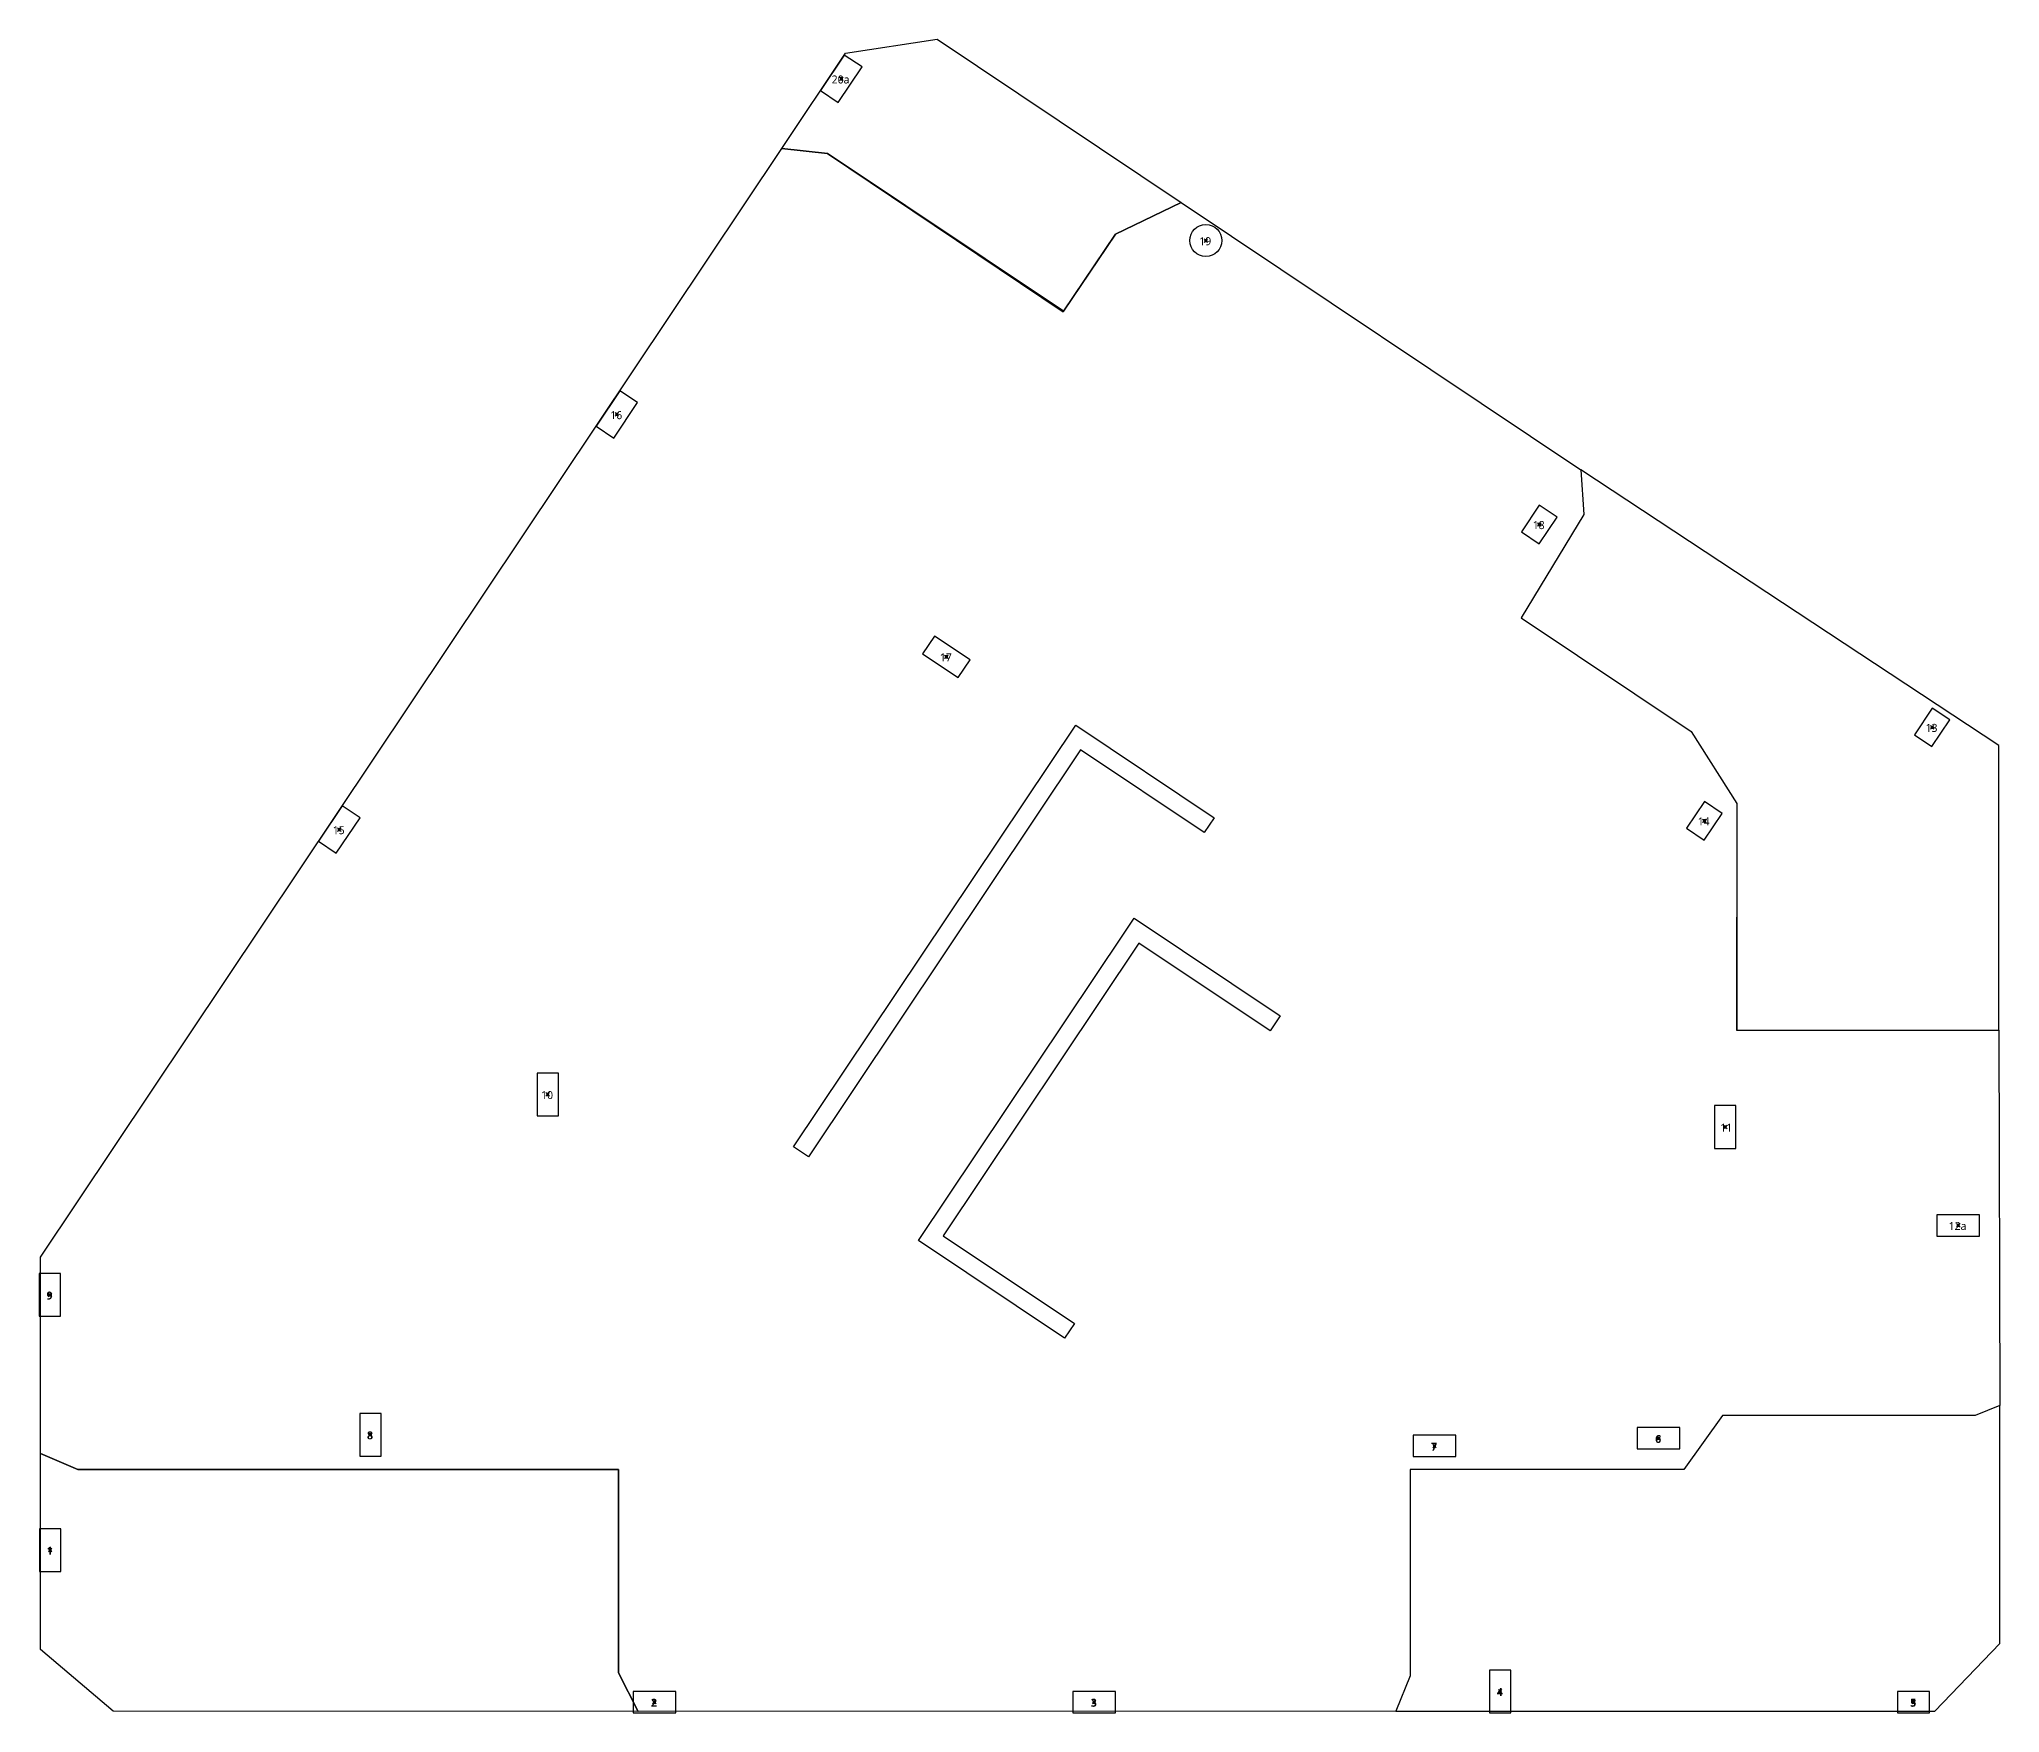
# Model space of a CAD drawing. Header units: feet. Extents: x 12833 to 16284, y 7481 to 23375.
# Drawn here: x 15173 to 16275, y 16486 to 17427 of the extents above; entities that cross this region are included whole.
import ezdxf

# ---------------------------------------------------------------- set-up
doc = ezdxf.new("R2010")
doc.units = ezdxf.units.FT
doc.header["$MEASUREMENT"] = 0
doc.header["$PDMODE"] = 99
for name, color, linetype in [('BOUNDARY', 4, 'Continuous'), ('COLS', 92, 'Continuous'), ('POINT', 2, 'Continuous'), ('WALL', 160, 'Continuous')]:
    doc.layers.add(name, color=color, linetype=linetype)
doc.layers.add('COLUMN NUMBER', color=7, linetype='Continuous', lineweight=9)
doc.styles.add('Segoe UI_B', font='segoeuib.ttf', dxfattribs={"height": 0.375})

msp = doc.modelspace()

# ---------------------------------------------------------------- linework, layer by layer
at = {"layer": 'BOUNDARY'}
for points in [[(15590.2, 17365.6), (15626.1, 17419.2), (15677.7, 17427.1), (15814.8, 17335.3), (15777.8, 17317.5), (15748.7, 17274.2), (15616, 17362.9)], [(15509.5, 16487), (15498.5, 16508.8), (15498.5, 16623), (15194.3, 16623), (15194.3, 16623), (15173.4, 16632.1), (15173.4, 16742.4), (15590.2, 17365.6), (15616, 17362.9), (15748.4, 17273.9), (15777.8, 17317.5), (15814.8, 17335.3), (16039.6, 17185), (16041.3, 17159.9), (16006.1, 17101.9), (16101.6, 17037.9), (16127.2, 16997.4), (16127.2, 16870), (16261.3, 16870), (16274.7, 16870), (16275.2, 16659), (16261.3, 16653.5), (16119.3, 16653.5), (16097.5, 16623), (15943.5, 16623), (15943.5, 16507.1), (15935.5, 16487.3)], [(16039.6, 17185), (16041.3, 17159.9), (16006.1, 17101.9), (16101.6, 17037.9), (16127.2, 16997.4), (16127.1, 16870), (16274.7, 16870), (16274.7, 17030.1)], [(16275.1, 16525.3), (16275.2, 16659), (16261.3, 16653.5), (16119.3, 16653.5), (16097.5, 16623), (15943.5, 16623), (15943.5, 16507.1), (15935.5, 16487.3), (16238.7, 16487.3)], [(15173.4, 16632.1), (15194.3, 16623), (15498.5, 16623), (15498.5, 16508.8), (15509.5, 16487), (15214.2, 16487.3), (15173.4, 16521.8)]]:
    msp.add_lwpolyline(points, close=True, dxfattribs=at)
at = {"layer": 'COLS'}
for points in [[(15635.4, 17411.5), (15625.4, 17418.1), (15612, 17398.2), (15622, 17391.5)], [(15509.1, 17222.8), (15499.2, 17229.5), (15485.8, 17209.5), (15495.8, 17202.8)], [(16016.2, 17143.5), (16026.2, 17158.5), (16016.2, 17165.2), (16006.2, 17150.2)], [(15689.4, 17068.2), (15696.1, 17078.2), (15676.1, 17091.6), (15669.4, 17081.6)], [(16237.1, 17051.1), (16227.1, 17036.1), (16237, 17029.5), (16247, 17044.4)], [(15353.1, 16989.4), (15343.1, 16996.1), (15329.7, 16976.2), (15339.7, 16969.5)], [(16109, 16976.9), (16119, 16991.8), (16109.1, 16998.5), (16099, 16983.5)], [(15464.6, 16845.9), (15452.6, 16845.9), (15452.6, 16821.9), (15464.6, 16821.9)], [(16114.8, 16803.6), (16126.8, 16803.6), (16126.8, 16827.6), (16114.8, 16827.6)], [(16239.8, 16766.3), (16239.8, 16754.3), (16263.8, 16754.3), (16263.8, 16766.3)], [(15184.7, 16733.2), (15172.7, 16733.2), (15172.7, 16709.2), (15184.7, 16709.2)], [(15352.9, 16630.6), (15364.9, 16630.6), (15364.9, 16654.6), (15352.9, 16654.6)], [(15945.3, 16642.3), (15945.3, 16630.3), (15969.3, 16630.3), (15969.3, 16642.3)], [(16071.3, 16646.6), (16071.3, 16634.6), (16095.3, 16634.6), (16095.3, 16646.6)], [(15184.8, 16589.8), (15172.8, 16589.8), (15172.8, 16565.8), (15184.8, 16565.8)], [(16000.2, 16510.3), (15988.2, 16510.3), (15988.2, 16486.3), (16000.2, 16486.3)], [(15530.6, 16486.3), (15530.6, 16498.3), (15506.6, 16498.3), (15506.6, 16486.3)], [(15753.9, 16498.3), (15753.9, 16486.3), (15777.9, 16486.3), (15777.9, 16498.3)], [(16217.7, 16486.3), (16235.7, 16486.3), (16235.7, 16498.3), (16217.7, 16498.3)]]:
    msp.add_lwpolyline(points, close=True, dxfattribs=at)
msp.add_circle((15828.7, 17313.9), 9, dxfattribs=at)
at = {"layer": 'POINT'}
for p in [(15623.7, 17404.8), (15828.7, 17313.9), (15497.5, 17216.2), (16016.2, 17154.3), (15682.8, 17079.9), (16237.1, 17040.3), (15341.4, 16982.8), (16109, 16987.7), (15458.6, 16833.9), (16120.8, 16815.6), (16251.8, 16760.3), (15178.7, 16721.2), (15358.9, 16642.6), (15957.3, 16636.3), (16083.3, 16640.6), (15178.8, 16577.8), (15518.6, 16492.3), (15765.9, 16492.3), (15994.2, 16498.3), (16226.7, 16492.3)]:
    msp.add_point(p, dxfattribs=at)
at = {"layer": 'WALL'}
for points in [[(15605.2, 16798.8), (15596.9, 16804.4), (15755.5, 17041.5), (15833.4, 16989.4), (15827.8, 16981.1), (15758.2, 17027.6)], [(15754.8, 16705.1), (15749.2, 16696.8), (15667.1, 16751.7), (15782.8, 16924.6), (15788.3, 16932.9), (15870.4, 16878), (15864.9, 16869.6), (15791.1, 16919), (15681, 16754.4)]]:
    msp.add_lwpolyline(points, close=True, dxfattribs=at)

# ---------------------------------------------------------------- texts
at = {"layer": 'COLUMN NUMBER', "char_height": 4.5, "attachment_point": 1, "style": 'Segoe UI_B'}
for s, insert, width in [('20a', (15618.3, 17406.7), 12.877), ('19', (15825, 17315.8), 8.787), ('16', (15493.8, 17218), 8.787), ('18', (16012.5, 17156.2), 8.787), ('17', (15679.1, 17081.8), 8.787), ('13', (16233.4, 17042.2), 8.787), ('14', (16105.3, 16989.6), 8.787), ('15', (15337.7, 16984.7), 8.787), ('10', (15454.9, 16835.8), 8.787), ('11', (16118, 16817.5), 8.787), ('12a', (16246.4, 16762.2), 12.877), ('\\fSegoe UI|b1|i0|c0|p34|;9', (15176.8, 16723.1), 4.393), ('\\fSegoe UI|b1|i0|c0|p34|;8', (15357, 16644.5), 4.393), ('\\fSegoe UI|b1|i0|c0|p34|;7', (15955.4, 16638.2), 4.393), ('\\fSegoe UI|b1|i0|c0|p34|;6', (16081.4, 16642.5), 4.393), ('\\fSegoe UI|b1|i0|c0|p34|;1', (15176.9, 16579.7), 4.393), ('\\fSegoe UI|b1|i0|c0|p34|;2', (15516.7, 16494.2), 4.393), ('\\fSegoe UI|b1|i0|c0|p34|;3', (15764, 16494.2), 4.393), ('\\fSegoe UI|b1|i0|c0|p34|;3', (15764, 16494.2), 4.393), ('\\fSegoe UI|b1|i0|c0|p34|;4', (15992.3, 16500.2), 4.393), ('\\fSegoe UI|b1|i0|c0|p34|;5', (16224.8, 16494.2), 4.393)]:
    msp.add_mtext(s, dxfattribs=dict(at, insert=insert, width=width))

doc.saveas('drawing.dxf')
